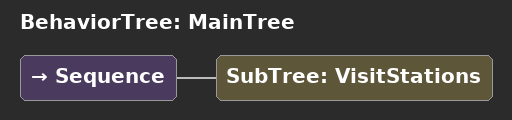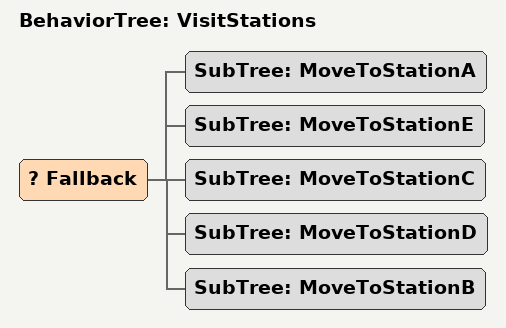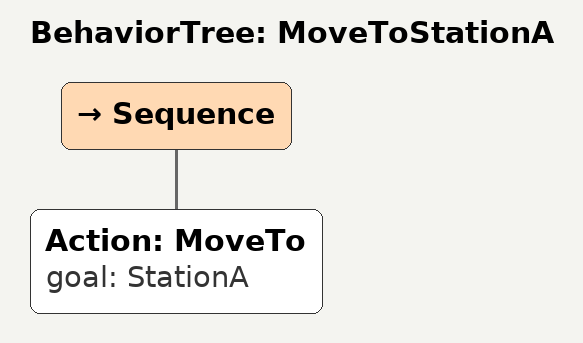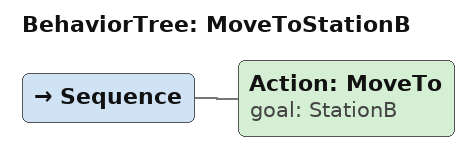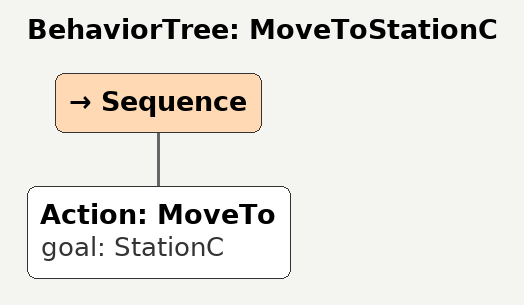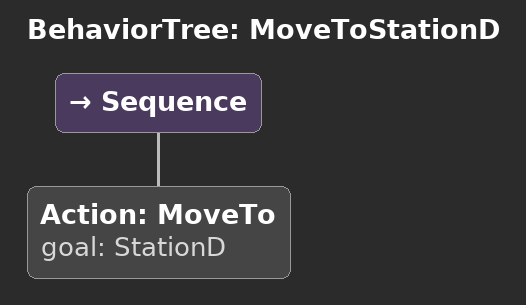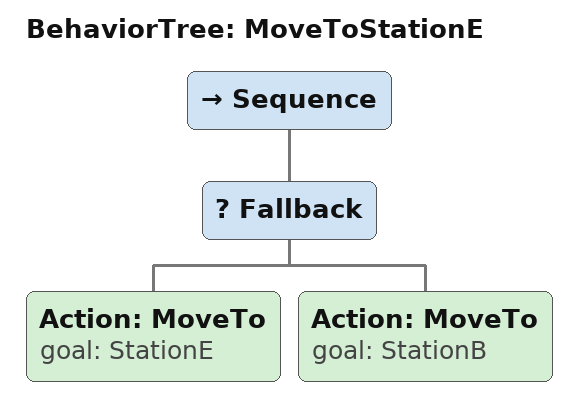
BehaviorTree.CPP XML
<root main_tree_to_execute="MainTree">
    <BehaviorTree ID="MainTree">
        <Sequence>
            <!-- StationA, StationE, StationC, StationD in order -->
            <SubTree ID="VisitStations" />
        </Sequence>
    </BehaviorTree>

    <BehaviorTree ID="VisitStations">
        <Fallback>
            <SubTree ID="MoveToStationA" />
            <SubTree ID="MoveToStationE" />
            <SubTree ID="MoveToStationC" />
            <SubTree ID="MoveToStationD" />
            <SubTree ID="MoveToStationB" />
        </Fallback>
    </BehaviorTree>

    <BehaviorTree ID="MoveToStationA">
        <Sequence>
            <Action ID="MoveTo" goal="StationA" />
        </Sequence>
    </BehaviorTree>

    <BehaviorTree ID="MoveToStationB">
        <Sequence>
            <Action ID="MoveTo" goal="StationB" />
        </Sequence>
    </BehaviorTree>

    <BehaviorTree ID="MoveToStationC">
        <Sequence>
            <Action ID="MoveTo" goal="StationC" />
        </Sequence>
    </BehaviorTree>

    <BehaviorTree ID="MoveToStationD">
        <Sequence>
            <Action ID="MoveTo" goal="StationD" />
        </Sequence>
    </BehaviorTree>

    <BehaviorTree ID="MoveToStationE">
        <Sequence>
            <Fallback>
                <Action ID="MoveTo" goal="StationE" />
                <Action ID="MoveTo" goal="StationB" />
            </Fallback>
        </Sequence>
    </BehaviorTree>
</root>
